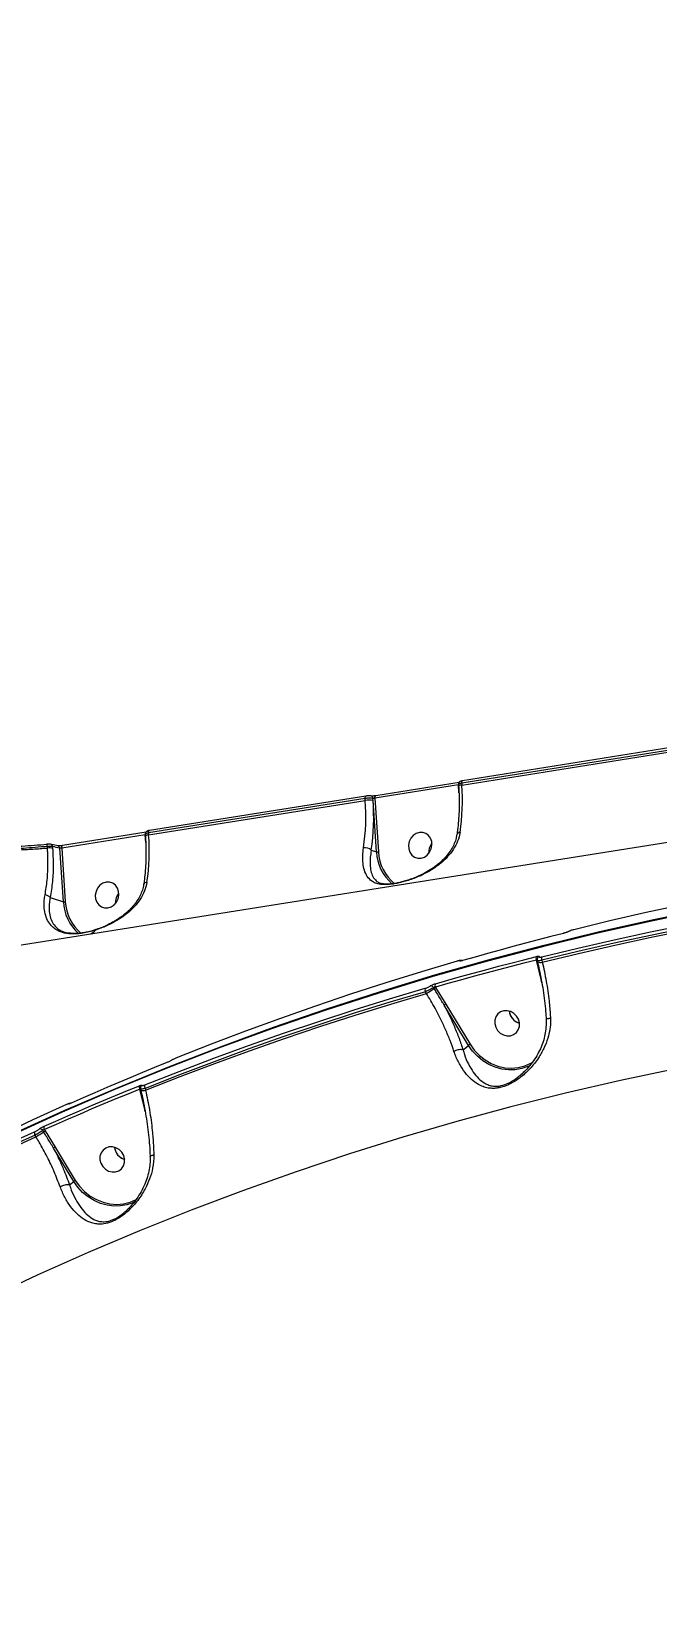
# Model space of a CAD drawing. Header units: millimetres. Extents: x -7151 to 6134, y -5040 to 5562.
# Drawn here: x -2600 to -2386, y 347 to 885 of the extents above; entities that cross this region are included whole.
import ezdxf

# ---------------------------------------------------------------- set-up
doc = ezdxf.new("R2010")
doc.units = ezdxf.units.MM
doc.layers.add('DIKOM_ОБЪЕКТ', color=7, linetype='Continuous')
doc.layers.add('DIKOM_РАЗМЕР_ОБЪЕКТА', color=7, linetype='Continuous')
doc.styles.add('style1', font='arial.ttf', dxfattribs={"width": 0.8})
doc.dimstyles.new('1-50', dxfattribs={"dimtxt": 300, "dimasz": 200, "dimexe": 100, "dimexo": 0, "dimgap": 100, "dimtad": 1, "dimtxsty": 'style1', "dimcen": 200, "dimclrd": 7, "dimclre": 7, "dimclrt": 7, "dimadec": 1, "dimazin": 2, "dimtfac": 1, "dimtmove": 0, "dimatfit": 2, "dimfxl": 0, "dimlwd": 25, "dimlwe": 18, "dimarcsym": 0})

# ---------------------------------------------------------------- blocks, each defined once
blk = doc.blocks.new('*D1')
at = {"layer": 'Defpoints', "color": 0, "transparency": 16777216}
for p in [(-2392.45, 3674.75), (-6010.84, -1738.88), (-3202.89, -1738.88)]:
    blk.add_point(p, dxfattribs=at)
at = {"layer": 'DIKOM_РАЗМЕР_ОБЪЕКТА', "color": 7, "lineweight": 18, "transparency": 16777216}
for p, q in [((-2392.45, 3674.75), (-6110.84, 3674.75)), ((-3202.89, -1738.88), (-6110.84, -1738.88))]:
    blk.add_line(p, q, dxfattribs=at)
at = {"layer": 'DIKOM_РАЗМЕР_ОБЪЕКТА', "color": 7, "lineweight": 25, "transparency": 16777216}
blk.add_line((-6010.84, 3474.75), (-6010.84, -1538.88), dxfattribs=at)
at = {"layer": 'DIKOM_РАЗМЕР_ОБЪЕКТА', "color": 7, "transparency": 16777216}
for points in [[(-6044.18, 3474.75), (-5977.51, 3474.75), (-6010.84, 3674.75)], [(-6044.18, -1538.88), (-5977.51, -1538.88), (-6010.84, -1738.88)]]:
    blk.add_solid(points, dxfattribs=at)
at = {"layer": 'DIKOM_РАЗМЕР_ОБЪЕКТА', "color": 7, "transparency": 16777216, "insert": (-6264.01, 967.94), "char_height": 300, "attachment_point": 5, "rotation": 90, "style": 'style1'}
blk.add_mtext('5400', dxfattribs=at)

msp = doc.modelspace()

# ---------------------------------------------------------------- linework, layer by layer
at = {"layer": 'DIKOM_ОБЪЕКТ', "color": 7, "linetype": 'Continuous', "lineweight": 15}
for p, q in [((-2378.423, 639.457), (-2452.569, 627.664)), ((-2452.527, 627.018), (-2378.38, 638.811)), ((-2378.135, 640.303), (-2452.282, 628.51)), ((-2453.698, 627.047), (-2482.284, 622.501)), ((-2453.41, 627.894), (-2481.997, 623.347)), ((-2453.663, 627.053), (-2453.698, 627.047)), ((-2453.518, 624.364), (-2453.698, 627.047)), ((-2453.677, 627.27), (-2453.633, 626.602)), ((-2452.569, 627.664), (-2452.527, 627.018)), ((-2485.623, 622.407), (-2559.77, 610.613)), ((-2559.726, 609.967), (-2485.579, 621.76)), ((-2485.335, 623.253), (-2559.482, 611.459)), ((-2485.579, 621.76), (-2485.623, 622.407)), ((-2485.335, 623.253), (-2485.261, 623.25)), ((-2482.904, 621.762), (-2482.95, 622.447)), ((-2481.727, 604.132), (-2482.904, 621.762)), ((-2482.284, 622.501), (-2481.058, 604.132)), ((-2312.09, 618.477), (-2605.426, 571.821)), ((-2560.897, 609.997), (-2589.484, 605.45)), ((-2560.61, 610.843), (-2589.197, 606.296)), ((-2560.863, 610.003), (-2560.897, 609.997)), ((-2560.718, 607.313), (-2560.897, 609.997)), ((-2560.877, 610.22), (-2560.833, 609.551)), ((-2559.77, 610.613), (-2559.726, 609.967)), ((-2594.492, 606.799), (-2594.494, 606.788)), ((-2594.362, 605.453), (-2594.398, 605.993)), ((-2590.814, 606.227), (-2593.32, 606.78)), ((-2592.628, 605.942), (-2592.589, 605.356)), ((-2588.927, 587.081), (-2590.149, 605.396)), ((-2589.484, 605.45), (-2588.258, 587.081)), ((-2483.528, 604.704), (-2481.727, 604.132)), ((-2480.237, 593.422), (-2479.439, 593.202)), ((-2593.418, 588.509), (-2588.927, 587.081)), ((-2426.892, 566.64), (-2427.011, 567.125)), ((-2425.416, 560.431), (-2426.892, 566.64)), ((-2426.74, 567.035), (-2426.603, 566.478)), ((-2426.603, 566.478), (-2426.599, 566.463)), ((-2425.128, 567.019), (-2424.974, 566.39)), ((-2425.134, 559.277), (-2425.416, 560.431)), ((-2464.643, 555.701), (-2464.991, 556.277)), ((-2462.018, 557.366), (-2462.229, 557.714)), ((-2461.564, 557.815), (-2461.493, 557.699)), ((-2461.493, 557.699), (-2458.027, 552.047)), ((-2450.248, 537.919), (-2458.584, 551.688)), ((-2458.027, 552.047), (-2449.691, 538.277)), ((-2452.104, 536.337), (-2450.248, 537.919)), ((-2562.708, 522.797), (-2562.74, 522.927)), ((-2561.203, 516.469), (-2562.708, 522.797)), ((-2562.517, 523.034), (-2562.42, 522.635)), ((-2562.42, 522.635), (-2562.416, 522.622)), ((-2560.947, 523.189), (-2560.791, 522.547)), ((-2586.904, 517.934), (-2587.062, 517.877)), ((-2560.905, 515.249), (-2561.203, 516.469)), ((-2598.288, 506.627), (-2598.629, 507.192)), ((-2595.664, 508.291), (-2595.968, 508.794)), ((-2595.402, 509.06), (-2595.139, 508.624)), ((-2595.139, 508.624), (-2591.737, 503.079)), ((-2585.391, 491.318), (-2592.294, 502.72)), ((-2591.737, 503.079), (-2584.834, 491.677)), ((-2586.799, 490.118), (-2585.391, 491.318))]:
    msp.add_line(p, q, dxfattribs=at)
at = {"layer": 'DIKOM_ОБЪЕКТ', "color": 7, "linetype": 'Continuous', "lineweight": 15, "flags": 128}
for points in [[(-2452.569, 627.664), (-2452.574, 627.848), (-2452.562, 628.019), (-2452.534, 628.173), (-2452.491, 628.303), (-2452.435, 628.405), (-2452.367, 628.474), (-2452.291, 628.508), (-2452.282, 628.51)], [(-2485.623, 622.407), (-2485.627, 622.59), (-2485.615, 622.762), (-2485.587, 622.916), (-2485.544, 623.046), (-2485.488, 623.147), (-2485.42, 623.217), (-2485.344, 623.251), (-2485.335, 623.253)], [(-2482.284, 622.501), (-2482.288, 622.685), (-2482.276, 622.857), (-2482.248, 623.011), (-2482.205, 623.142), (-2482.148, 623.243), (-2482.08, 623.312), (-2482.003, 623.346), (-2481.997, 623.347)], [(-2559.77, 610.613), (-2559.774, 610.797), (-2559.762, 610.969), (-2559.734, 611.122), (-2559.691, 611.252), (-2559.635, 611.354), (-2559.567, 611.423), (-2559.491, 611.458), (-2559.482, 611.459)], [(-2466.47, 601.997), (-2465.35, 602.355), (-2464.344, 603.042), (-2463.534, 604.002), (-2462.986, 605.156), (-2462.744, 606.411), (-2462.827, 607.666), (-2463.23, 608.818), (-2463.919, 609.776), (-2464.839, 610.46), (-2465.914, 610.816), (-2467.059, 610.814), (-2468.18, 610.455), (-2469.185, 609.769), (-2469.996, 608.809), (-2470.543, 607.655), (-2470.786, 606.4), (-2470.702, 605.145), (-2470.299, 603.992), (-2469.61, 603.035), (-2468.69, 602.351), (-2467.615, 601.995), (-2466.47, 601.997)], [(-2589.484, 605.45), (-2589.489, 605.634), (-2589.476, 605.807), (-2589.448, 605.961), (-2589.405, 606.091), (-2589.348, 606.192), (-2589.28, 606.261), (-2589.203, 606.295), (-2589.197, 606.296)], [(-2573.67, 584.946), (-2572.549, 585.305), (-2571.543, 585.992), (-2570.734, 586.951), (-2570.186, 588.105), (-2569.943, 589.36), (-2570.027, 590.615), (-2570.43, 591.768), (-2571.119, 592.725), (-2572.039, 593.409), (-2573.114, 593.765), (-2574.259, 593.763), (-2575.379, 593.405), (-2576.386, 592.718), (-2577.195, 591.759), (-2577.744, 590.605), (-2577.985, 589.349), (-2577.902, 588.094), (-2577.499, 586.942), (-2576.81, 585.985), (-2575.89, 585.3), (-2574.815, 584.945), (-2573.67, 584.946)], [(-2314.078, 597.309), (-2326.737, 595.352), (-2339.359, 593.246), (-2351.943, 590.992), (-2364.487, 588.589), (-2376.989, 586.038), (-2389.448, 583.339), (-2401.862, 580.492), (-2414.23, 577.499)], [(-2325.058, 586.813), (-2337.707, 584.858), (-2350.318, 582.754), (-2362.892, 580.501), (-2375.425, 578.1), (-2387.918, 575.551), (-2400.366, 572.854), (-2412.77, 570.01), (-2425.128, 567.019)], [(-2425.127, 568.216), (-2412.759, 571.209), (-2400.345, 574.056), (-2387.886, 576.755), (-2375.384, 579.306), (-2362.84, 581.709), (-2350.256, 583.964), (-2337.634, 586.069), (-2324.975, 588.026)], [(-2367.917, 584.478), (-2387.031, 580.561), (-2406.043, 576.298), (-2424.946, 571.692), (-2443.736, 566.743), (-2462.407, 561.453), (-2480.952, 555.824), (-2499.367, 549.857), (-2517.646, 543.554), (-2535.783, 536.917), (-2553.772, 529.948), (-2571.61, 522.649), (-2589.288, 515.023), (-2606.803, 507.071), (-2624.15, 498.796), (-2641.323, 490.201), (-2658.316, 481.287), (-2675.125, 472.059), (-2691.744, 462.518), (-2708.169, 452.668), (-2724.395, 442.511), (-2740.416, 432.051), (-2756.228, 421.291), (-2771.826, 410.233)], [(-2771.185, 410.779), (-2755.587, 421.837), (-2739.775, 432.597), (-2723.754, 443.057), (-2707.529, 453.214), (-2691.103, 463.064), (-2674.484, 472.605), (-2657.675, 481.833), (-2640.682, 490.747), (-2623.509, 499.342), (-2606.163, 507.617), (-2588.647, 515.569), (-2570.968, 523.195), (-2553.132, 530.494), (-2535.142, 537.463), (-2517.005, 544.1), (-2498.726, 550.403), (-2480.311, 556.37), (-2461.766, 561.999), (-2443.095, 567.289), (-2424.305, 572.238), (-2405.401, 576.844), (-2386.39, 581.107), (-2367.276, 585.024)], [(-2424.974, 566.39), (-2412.591, 569.387), (-2400.162, 572.237), (-2387.687, 574.939), (-2375.169, 577.493), (-2362.61, 579.897), (-2350.01, 582.153), (-2337.372, 584.26), (-2324.697, 586.217)], [(-2578.045, 577.338), (-2578.771, 576.58), (-2579.493, 575.946)], [(-2417.716, 576.241), (-2422.06, 575.14), (-2426.399, 574.02), (-2430.731, 572.883), (-2435.057, 571.727), (-2439.377, 570.553), (-2443.69, 569.361), (-2447.997, 568.151), (-2452.298, 566.923)], [(-2416.179, 576.793), (-2416.121, 576.823), (-2415.974, 576.873)], [(-2454.126, 566.748), (-2466.335, 563.116), (-2478.489, 559.339), (-2490.586, 555.415), (-2502.624, 551.347), (-2514.603, 547.134), (-2526.519, 542.777), (-2538.373, 538.276), (-2550.162, 533.632)], [(-2461.592, 559.005), (-2457.292, 560.233), (-2452.985, 561.443), (-2448.671, 562.635), (-2444.352, 563.809), (-2440.025, 564.965), (-2435.693, 566.103), (-2431.355, 567.222), (-2427.011, 568.323)], [(-2427.011, 567.125), (-2431.352, 566.025), (-2435.686, 564.907), (-2440.015, 563.77), (-2444.337, 562.615), (-2448.654, 561.442), (-2452.963, 560.251), (-2457.267, 559.042), (-2461.564, 557.815)], [(-2561.059, 524.349), (-2549.27, 528.993), (-2537.416, 533.494), (-2525.499, 537.851), (-2513.521, 542.064), (-2501.483, 546.132), (-2489.386, 550.056), (-2477.232, 553.833), (-2465.024, 557.465)], [(-2464.991, 556.277), (-2477.19, 552.649), (-2489.334, 548.874), (-2501.421, 544.954), (-2513.449, 540.889), (-2525.417, 536.679), (-2537.324, 532.326), (-2549.168, 527.829), (-2560.947, 523.189)], [(-2560.791, 522.547), (-2548.988, 527.198), (-2537.121, 531.705), (-2525.191, 536.067), (-2513.198, 540.286), (-2501.146, 544.359), (-2489.035, 548.286), (-2476.867, 552.067), (-2464.643, 555.701)], [(-2433.125, 546.829), (-2433.764, 547.933), (-2434.669, 548.84), (-2435.764, 549.474), (-2436.963, 549.784), (-2438.166, 549.746), (-2439.278, 549.363), (-2440.208, 548.665), (-2440.881, 547.709), (-2441.242, 546.573), (-2441.262, 545.348), (-2440.939, 544.134), (-2440.3, 543.03), (-2439.395, 542.124), (-2438.3, 541.489), (-2437.102, 541.179), (-2435.898, 541.217), (-2434.786, 541.6), (-2433.856, 542.298), (-2433.183, 543.254), (-2432.822, 544.39), (-2432.802, 545.615), (-2433.125, 546.829)], [(-2436.316, 549.661), (-2436.306, 549.57), (-2435.983, 548.356)], [(-2449.691, 538.277), (-2448.246, 536.256), (-2446.529, 534.458), (-2444.583, 532.926), (-2442.455, 531.697), (-2440.196, 530.801), (-2437.86, 530.26), (-2435.505, 530.087), (-2433.186, 530.285), (-2430.961, 530.851), (-2428.881, 531.77), (-2428.107, 532.229)], [(-2429.033, 531.073), (-2429.893, 530.662), (-2432.003, 529.934), (-2434.225, 529.541), (-2436.512, 529.491), (-2438.813, 529.784), (-2441.079, 530.415), (-2443.261, 531.37), (-2445.312, 532.628), (-2447.186, 534.162), (-2448.843, 535.938), (-2450.248, 537.919)], [(-2379.319, 529.921), (-2398.22, 525.927), (-2417.016, 521.583), (-2435.699, 516.889), (-2454.265, 511.848), (-2472.706, 506.462), (-2491.018, 500.731), (-2509.195, 494.658), (-2527.231, 488.244), (-2545.119, 481.492), (-2562.855, 474.404), (-2580.432, 466.982), (-2597.846, 459.228), (-2615.089, 451.145), (-2632.158, 442.735), (-2649.046, 434.002), (-2665.749, 424.947), (-2682.261, 415.575), (-2698.576, 405.887), (-2714.689, 395.887)], [(-2553.557, 532.006), (-2557.673, 530.332), (-2561.78, 528.641), (-2565.879, 526.932), (-2569.97, 525.206), (-2574.052, 523.462), (-2578.125, 521.701), (-2582.191, 519.923), (-2586.247, 518.127)], [(-2595.541, 510.21), (-2591.485, 512.005), (-2587.42, 513.784), (-2583.346, 515.544), (-2579.264, 517.288), (-2575.174, 519.014), (-2571.075, 520.723), (-2566.967, 522.414), (-2562.852, 524.088)], [(-2562.74, 522.927), (-2566.852, 521.254), (-2570.956, 519.564), (-2575.052, 517.857), (-2579.139, 516.132), (-2583.218, 514.39), (-2587.288, 512.631), (-2591.35, 510.854), (-2595.402, 509.06)], [(-2587.875, 517.622), (-2599.32, 512.404), (-2610.693, 507.048), (-2621.993, 501.554), (-2633.217, 495.924), (-2644.365, 490.157), (-2655.435, 484.255), (-2666.426, 478.219), (-2677.336, 472.049)], [(-2688.233, 462.766), (-2677.323, 468.936), (-2666.332, 474.973), (-2655.262, 480.874), (-2644.114, 486.641), (-2632.889, 492.271), (-2621.59, 497.765), (-2610.217, 503.121), (-2598.773, 508.339)], [(-2598.629, 507.192), (-2610.065, 501.978), (-2621.428, 496.627), (-2632.719, 491.137), (-2643.934, 485.512), (-2655.072, 479.75), (-2666.133, 473.853), (-2677.115, 467.821), (-2688.016, 461.656)], [(-2687.854, 460.991), (-2676.932, 467.171), (-2665.928, 473.217), (-2654.845, 479.127), (-2643.684, 484.902), (-2632.447, 490.54), (-2621.133, 496.04), (-2609.747, 501.403), (-2598.288, 506.627)], [(-2568.268, 500.228), (-2568.907, 501.333), (-2569.811, 502.239), (-2570.907, 502.873), (-2572.105, 503.184), (-2573.309, 503.146), (-2574.421, 502.762), (-2575.351, 502.064), (-2576.024, 501.109), (-2576.385, 499.972), (-2576.405, 498.748), (-2576.082, 497.534), (-2575.442, 496.429), (-2574.538, 495.523), (-2573.443, 494.889), (-2572.245, 494.578), (-2571.041, 494.616), (-2569.929, 495), (-2568.998, 495.697), (-2568.326, 496.653), (-2567.965, 497.79), (-2567.945, 499.014), (-2568.268, 500.228)], [(-2571.459, 503.06), (-2571.449, 502.969), (-2571.126, 501.756)], [(-2564.434, 484.342), (-2565.035, 484.061), (-2567.145, 483.334), (-2569.367, 482.941), (-2571.654, 482.89), (-2573.956, 483.184), (-2576.222, 483.815), (-2578.404, 484.769), (-2580.454, 486.027), (-2582.329, 487.561), (-2583.986, 489.338), (-2585.391, 491.318)], [(-2584.834, 491.677), (-2583.388, 489.656), (-2581.672, 487.857), (-2579.726, 486.325), (-2577.598, 485.096), (-2575.339, 484.201), (-2573.003, 483.66), (-2570.648, 483.486), (-2568.329, 483.684), (-2566.103, 484.25), (-2564.024, 485.169), (-2563.696, 485.354)]]:
    msp.add_lwpolyline(points, dxfattribs=at)
at = {"layer": 'DIKOM_ОБЪЕКТ', "color": 7, "linetype": 'Continuous', "lineweight": 15}
for centre, radius, start, end in [((-2452.46, 627.212), 1.248, 154.15458, 187.58222), ((-2452.607, 625.552), 1.468, 86.85122, 134.33663), ((-2525.755, 621.562), 73.432, 351.55042, 4.26048), ((-2558.87, 616.307), 73.493, 351.55575, 4.25513), ((-2484.238, 614.533), 7.351, 79.54519, 100.51608), ((-2483.84, 622.416), 0.891, 1.94895, 75.07319), ((-2559.783, 616.033), 77.092, 351.54999, 4.26184), ((-2559.667, 610.163), 1.242, 154.05998, 187.6753), ((-2559.808, 608.505), 1.464, 86.78569, 134.39675), ((-2632.98, 604.513), 73.457, 351.55264, 4.25824), ((-2453.14, 609.613), 1.159, 89.0667, 161.12249), ((-2601.335, 605.592), 6.949, 3.30286, 9.99581), ((-2593.785, 599.713), 5.769, 78.03339, 95.73373), ((-2593.526, 605.905), 0.899, 2.37339, 76.49823), ((-2610.963, 516.858), 90.952, 76.77094, 78.37018), ((-2591.04, 605.365), 0.892, 1.99104, 75.26041), ((-2485.633, 602.555), 3.009, 45.58518, 100.34164), ((-2466.337, 604.842), 15.406, 182.64395, 229.06128), ((-2481.393, 605.941), 1.84, 259.55737, 280.50388), ((-2466.186, 604.807), 14.887, 182.59934, 230.9153), ((-2458.882, 603.899), 5.021, 140.35589, 184.36721), ((-2560.336, 592.557), 1.165, 89.23028, 160.8662), ((-2595.404, 586.78), 2.633, 41.05375, 85.20814), ((-2573.515, 587.799), 15.428, 182.66818, 228.52827), ((-2588.593, 588.89), 1.84, 259.55541, 280.50585), ((-2573.373, 587.761), 14.901, 182.61419, 230.54115), ((-2566.08, 586.848), 5.023, 140.36602, 184.35709), ((-2578.217, 577.297), 0.177, 13.58237, 44.47058), ((-2452.922, 565.9), 0.982, 74.53641, 107.26629), ((-2425.721, 567.724), 1.422, 155.09324, 204.90676), ((-2426.7, 565.605), 1.052, 87.11046, 100.51399), ((-2425.817, 567.383), 0.925, 105.85414, 149.77371), ((-2425.688, 568.608), 2.33, 246.97134, 287.83726), ((-2423.822, 567.617), 1.436, 155.32521, 204.58347), ((-2463.755, 556.905), 1.387, 156.19413, 206.9334), ((-2477.088, 578.226), 25.734, 298.921, 305.84457), ((-2463.136, 557.218), 1.034, 28.66245, 99.64302), ((-2459.012, 553.206), 5.133, 118.90634, 125.84981), ((-2460.334, 558.439), 1.38, 155.79792, 206.91027), ((-2455.855, 548.062), 4.538, 118.59815, 126.96894), ((-2431.521, 550.176), 4.822, 186.12796, 254.71951), ((-2431.49, 550.205), 4.859, 202.36543, 254.45191), ((-2447.54, 534.326), 4.499, 118.56119, 127.0059), ((-2561.682, 523.615), 1.262, 157.97037, 213.05238), ((-2562.516, 521.759), 1.056, 87.13354, 100.49091), ((-2561.503, 524.754), 2.319, 246.82977, 287.89285), ((-2561.593, 523.379), 0.918, 113.31524, 147.70162), ((-2559.877, 523.878), 1.272, 158.25021, 212.78183), ((-2597.624, 507.9), 1.23, 159.08054, 215.13578), ((-2610.777, 529.218), 25.813, 298.93679, 305.83819), ((-2596.859, 508.306), 1.016, 28.69035, 107.17078), ((-2592.658, 504.131), 5.132, 118.90592, 125.85023), ((-2594.4, 509.765), 1.226, 158.70497, 215.10365), ((-2589.575, 499.108), 4.522, 118.55785, 126.96461), ((-2566.664, 503.575), 4.822, 186.12796, 254.71951), ((-2566.633, 503.604), 4.859, 202.36543, 254.45191), ((-2582.683, 487.725), 4.499, 118.56119, 127.0059)]:
    msp.add_arc(centre, radius, start, end, dxfattribs=at)
for points, knots in [([(-2453.633, 626.602), (-2453.596, 625.991), (-2453.488, 624.218), (-2453.416, 621.327), (-2453.462, 617.981), (-2453.649, 614.756), (-2453.92, 612.099), (-2454.151, 610.557), (-2454.236, 609.992)], [0, 0, 0, 0, 0.1031325, 0.2994341, 0.4955849, 0.6914469, 0.886952, 1, 1, 1, 1]), ([(-2452.392, 628.486), (-2452.489, 628.469), (-2452.747, 628.422), (-2453.019, 628.33), (-2453.324, 628.138), (-2453.537, 627.893), (-2453.675, 627.59), (-2453.669, 627.371), (-2453.666, 627.272)], [0, 0, 0, 0, 0.1514154, 0.4014135, 0.5454215, 0.695377, 0.8628146, 1, 1, 1, 1]), ([(-2452.569, 627.664), (-2452.697, 627.642), (-2453.018, 627.586), (-2453.407, 627.478), (-2453.659, 627.362), (-2453.654, 627.298), (-2453.652, 627.272)], [0, 0, 0, 0, 0.1970394, 0.4975989, 0.7984094, 1, 1, 1, 1]), ([(-2482.95, 622.447), (-2483.024, 622.463), (-2483.211, 622.506), (-2483.675, 622.54), (-2484.304, 622.538), (-2484.991, 622.494), (-2485.412, 622.436), (-2485.623, 622.407)], [0, 0, 0, 0, 0.1416653, 0.3564265, 0.5709467, 0.785478, 1, 1, 1, 1]), ([(-2483.611, 623.273), (-2483.644, 623.281), (-2483.812, 623.327), (-2484.115, 623.34), (-2484.6, 623.335), (-2485.031, 623.3), (-2485.252, 623.263), (-2485.327, 623.25)], [0, 0, 0, 0, 0.0653977, 0.3384426, 0.6150104, 0.869071, 1, 1, 1, 1]), ([(-2482, 623.347), (-2482.016, 623.344), (-2482.142, 623.322), (-2482.451, 623.287), (-2482.886, 623.255), (-2483.265, 623.25), (-2483.497, 623.262), (-2483.604, 623.276), (-2483.608, 623.277), (-2483.609, 623.277)], [0, 0, 0, 0, 0.0290338, 0.2287006, 0.44482, 0.6629404, 0.8239824, 0.9368415, 1, 1, 1, 1]), ([(-2482.284, 622.501), (-2482.337, 622.493), (-2482.442, 622.477), (-2482.614, 622.459), (-2482.77, 622.448), (-2482.885, 622.444), (-2482.931, 622.446), (-2482.95, 622.447)], [0, 0, 0, 0, 0.214035, 0.4283987, 0.6429066, 0.8578758, 1, 1, 1, 1]), ([(-2560.833, 609.551), (-2560.795, 608.94), (-2560.688, 607.167), (-2560.616, 604.277), (-2560.661, 600.93), (-2560.849, 597.705), (-2561.12, 595.048), (-2561.351, 593.506), (-2561.436, 592.941)], [0, 0, 0, 0, 0.1031336, 0.2994372, 0.4955818, 0.6914474, 0.8869487, 1, 1, 1, 1]), ([(-2559.592, 611.435), (-2559.689, 611.418), (-2559.946, 611.372), (-2560.219, 611.28), (-2560.524, 611.087), (-2560.736, 610.842), (-2560.875, 610.539), (-2560.869, 610.32), (-2560.866, 610.222)], [0, 0, 0, 0, 0.1512431, 0.4014464, 0.5455012, 0.6953458, 0.8627845, 1, 1, 1, 1]), ([(-2559.77, 610.613), (-2559.897, 610.591), (-2560.218, 610.535), (-2560.608, 610.427), (-2560.858, 610.312), (-2560.854, 610.247), (-2560.852, 610.221)], [0, 0, 0, 0, 0.1969154, 0.4976571, 0.7983862, 1, 1, 1, 1]), ([(-2453.121, 610.772), (-2453.354, 609.772), (-2453.82, 607.769), (-2455.33, 604.99), (-2457.303, 602.463), (-2459.877, 600.037), (-2463.063, 597.796), (-2466.833, 595.835), (-2470.688, 594.367), (-2473.866, 593.522), (-2476.098, 593.124), (-2477.688, 592.947), (-2479.114, 592.91), (-2480.631, 593.029), (-2482.089, 593.399), (-2483.622, 594.227), (-2484.955, 595.628), (-2485.902, 597.682), (-2486.402, 600.13), (-2486.524, 602.688), (-2486.284, 604.625), (-2486.174, 605.515)], [0, 0, 0, 0, 0.0554747, 0.1110224, 0.1664984, 0.2220029, 0.2900216, 0.3579607, 0.4226767, 0.4774081, 0.5052456, 0.5330917, 0.5627067, 0.5923753, 0.6404302, 0.6885811, 0.7603257, 0.8320602, 0.8909996, 0.9498656, 1, 1, 1, 1]), ([(-2454.273, 609.997), (-2454.328, 609.627), (-2454.478, 608.617), (-2455.068, 606.989), (-2455.999, 605.122), (-2457.254, 603.298), (-2458.807, 601.536), (-2460.651, 599.862), (-2462.756, 598.314), (-2464.969, 596.986), (-2467.132, 595.912), (-2469.105, 595.088), (-2470.926, 594.443), (-2472.592, 593.95), (-2474.166, 593.566), (-2475.627, 593.295), (-2476.965, 593.132), (-2478.097, 593.085), (-2478.969, 593.118), (-2479.384, 593.195), (-2479.552, 593.226)], [0, 0, 0, 0, 0.03744434, 0.10207501, 0.16940492, 0.23948454, 0.31198265, 0.38708771, 0.46448611, 0.54213188, 0.60728403, 0.66439516, 0.71494642, 0.76051922, 0.80160834, 0.84521462, 0.88703045, 0.92823968, 0.97101472, 1, 1, 1, 1]), ([(-2615.114, 605.416), (-2613.826, 605.482), (-2611.253, 605.614), (-2607.23, 605.848), (-2603.084, 606.117), (-2598.829, 606.425), (-2595.939, 606.667), (-2594.494, 606.788)], [0, 0, 0, 0, 0.1978471, 0.3954989, 0.5931819, 0.7965984, 1, 1, 1, 1]), ([(-2594.398, 605.993), (-2597.149, 605.767), (-2601.317, 605.425), (-2606.759, 605.069), (-2610.779, 604.829), (-2613.337, 604.694), (-2614.598, 604.627)], [0, 0, 0, 0, 0.3951595, 0.5986695, 0.8021691, 1, 1, 1, 1]), ([(-2614.598, 604.627), (-2612.929, 604.642), (-2609.57, 604.671), (-2604.44, 604.847), (-2599.351, 605.099), (-2596.03, 605.335), (-2594.362, 605.453)], [0, 0, 0, 0, 0.2598618, 0.5228391, 0.7602335, 1, 1, 1, 1]), ([(-2595.184, 589.404), (-2594.912, 591.067), (-2594.361, 594.442), (-2594.152, 599.474), (-2594.226, 603.209), (-2594.333, 604.98), (-2594.362, 605.453)], [0, 0, 0, 0, 0.341498, 0.6929944, 0.9180132, 1, 1, 1, 1]), ([(-2593.317, 606.775), (-2593.345, 606.782), (-2593.507, 606.821), (-2593.797, 606.829), (-2594.242, 606.822), (-2594.535, 606.794), (-2594.655, 606.783)], [0, 0, 0, 0, 0.0722307, 0.4124468, 0.7593282, 1, 1, 1, 1]), ([(-2592.628, 605.942), (-2592.657, 605.949), (-2592.789, 605.981), (-2593.133, 606.019), (-2593.726, 606.032), (-2594.174, 606.006), (-2594.398, 605.993)], [0, 0, 0, 0, 0.0818983, 0.3880332, 0.694001, 1, 1, 1, 1]), ([(-2592.589, 605.356), (-2592.504, 603.507), (-2592.324, 599.602), (-2592.575, 593.858), (-2593.134, 590.309), (-2593.418, 588.509)], [0, 0, 0, 0, 0.3069735, 0.6484682, 1, 1, 1, 1]), ([(-2589.2, 606.297), (-2589.216, 606.294), (-2589.342, 606.271), (-2589.651, 606.236), (-2590.086, 606.205), (-2590.464, 606.2), (-2590.697, 606.211), (-2590.803, 606.225), (-2590.808, 606.226), (-2590.809, 606.227)], [0, 0, 0, 0, 0.0290308, 0.2286894, 0.4447911, 0.6628894, 0.8240744, 0.9368278, 1, 1, 1, 1]), ([(-2589.484, 605.45), (-2589.537, 605.442), (-2589.642, 605.427), (-2589.813, 605.409), (-2589.97, 605.397), (-2590.085, 605.393), (-2590.131, 605.395), (-2590.149, 605.396)], [0, 0, 0, 0, 0.2135783, 0.4280657, 0.6427025, 0.8577939, 1, 1, 1, 1]), ([(-2483.528, 604.704), (-2483.658, 603.877), (-2483.941, 602.085), (-2483.964, 599.715), (-2483.682, 597.471), (-2483.026, 595.563), (-2481.996, 594.302), (-2481.061, 593.626), (-2480.41, 593.465), (-2480.237, 593.422)], [0, 0, 0, 0, 0.1331365, 0.2885532, 0.4481942, 0.6370231, 0.8308236, 0.9549356, 1, 1, 1, 1]), ([(-2561.465, 592.943), (-2561.482, 592.785), (-2561.564, 591.99), (-2562.027, 590.569), (-2562.846, 588.694), (-2564.001, 586.854), (-2565.454, 585.066), (-2567.203, 583.359), (-2569.231, 581.761), (-2571.399, 580.37), (-2573.571, 579.217), (-2575.592, 578.324), (-2577.09, 577.742), (-2577.912, 577.487), (-2578.093, 577.43)], [0, 0, 0, 0, 0.0224584, 0.1124642, 0.2057552, 0.3027526, 0.4035625, 0.5080658, 0.6155717, 0.7258004, 0.8200654, 0.9043564, 0.9788743, 1, 1, 1, 1]), ([(-2560.32, 593.722), (-2560.554, 592.721), (-2561.02, 590.719), (-2562.531, 587.939), (-2564.502, 585.413), (-2567.077, 582.986), (-2570.266, 580.751), (-2573.998, 578.777), (-2576.728, 577.806), (-2578.045, 577.338)], [0, 0, 0, 0, 0.1316641, 0.2634933, 0.3951433, 0.5268799, 0.6883061, 0.8495433, 1, 1, 1, 1]), ([(-2578.045, 577.338), (-2578.737, 577.13), (-2580.122, 576.713), (-2582.236, 576.291), (-2584.302, 576.054), (-2586.765, 576.02), (-2589.098, 576.407), (-2591.131, 577.283), (-2592.755, 578.474), (-2594.091, 580.139), (-2595.053, 582.306), (-2595.528, 584.812), (-2595.542, 587.221), (-2595.283, 588.801), (-2595.184, 589.404)], [0, 0, 0, 0, 0.0610596, 0.1220512, 0.1836291, 0.2451931, 0.3548564, 0.4369211, 0.5191022, 0.6228198, 0.7265981, 0.8310908, 0.9355775, 1, 1, 1, 1]), ([(-2593.418, 588.509), (-2593.527, 587.951), (-2593.812, 586.485), (-2593.872, 584.256), (-2593.517, 581.943), (-2592.715, 579.941), (-2591.549, 578.416), (-2590.153, 577.308), (-2589.022, 576.872), (-2588.466, 576.658)], [0, 0, 0, 0, 0.1005741, 0.2640278, 0.4274886, 0.5893955, 0.7511989, 0.8777187, 1, 1, 1, 1]), ([(-2588.466, 576.658), (-2588.449, 576.65), (-2588.038, 576.468), (-2587.463, 576.427), (-2586.914, 576.386)], [0, 0, 0, 0, 0.0426805, 1, 1, 1, 1]), ([(-2578.095, 577.436), (-2578.518, 577.298), (-2579.53, 576.966), (-2581.121, 576.599), (-2582.844, 576.31), (-2584.471, 576.177), (-2585.92, 576.178), (-2586.715, 576.29), (-2587.075, 576.341)], [0, 0, 0, 0, 0.13410861, 0.32028661, 0.49251278, 0.67391233, 0.8527105, 1, 1, 1, 1]), ([(-2416.179, 576.793), (-2416.183, 576.791), (-2416.201, 576.781), (-2416.302, 576.729), (-2416.505, 576.64), (-2416.832, 576.515), (-2417.247, 576.379), (-2417.61, 576.277), (-2417.797, 576.235), (-2417.858, 576.221)], [0, 0, 0, 0, 0.0324641, 0.1385634, 0.2831312, 0.4674116, 0.6762883, 0.8940567, 1, 1, 1, 1]), ([(-2415.974, 576.873), (-2415.987, 576.865), (-2416.082, 576.812), (-2416.323, 576.699), (-2416.754, 576.531), (-2417.244, 576.368), (-2417.558, 576.283), (-2417.716, 576.241)], [0, 0, 0, 0, 0.0385452, 0.2781857, 0.5183904, 0.7593601, 1, 1, 1, 1]), ([(-2414.23, 577.499), (-2414.388, 577.457), (-2414.702, 577.374), (-2415.192, 577.212), (-2415.624, 577.047), (-2415.865, 576.933), (-2415.96, 576.88), (-2415.974, 576.873)], [0, 0, 0, 0, 0.2406389, 0.4813657, 0.7216494, 0.9611284, 1, 1, 1, 1]), ([(-2453.214, 566.838), (-2453.198, 566.865), (-2453.167, 566.919), (-2453.323, 566.929), (-2453.61, 566.884), (-2453.909, 566.81), (-2454.092, 566.757), (-2454.126, 566.748)], [0, 0, 0, 0, 0.2341772, 0.4680465, 0.7040381, 0.945004, 1, 1, 1, 1]), ([(-2452.482, 566.885), (-2452.496, 566.893), (-2452.582, 566.941), (-2452.753, 566.972), (-2452.98, 566.992), (-2453.298, 566.963), (-2453.649, 566.895), (-2453.994, 566.791), (-2454.099, 566.76)], [0, 0, 0, 0, 0.0249269, 0.1500088, 0.2762165, 0.4504522, 0.8328873, 1, 1, 1, 1]), ([(-2452.298, 566.923), (-2452.332, 566.913), (-2452.516, 566.861), (-2452.817, 566.788), (-2453.104, 566.744), (-2453.26, 566.756), (-2453.229, 566.81), (-2453.214, 566.838)], [0, 0, 0, 0, 0.0557108, 0.2968898, 0.5326495, 0.7663177, 1, 1, 1, 1]), ([(-2452.313, 566.932), (-2452.384, 566.911), (-2452.556, 566.862), (-2452.72, 566.829), (-2452.818, 566.815), (-2452.818, 566.815), (-2452.817, 566.815)], [0, 0, 0, 0, 0.2666705, 0.6443412, 0.8889396, 1, 1, 1, 1]), ([(-2427.011, 568.323), (-2426.984, 568.33), (-2426.808, 568.373), (-2426.508, 568.429), (-2426.207, 568.442), (-2426.036, 568.393), (-2426.058, 568.313), (-2426.069, 568.272)], [0, 0, 0, 0, 0.042728, 0.2825367, 0.5217046, 0.7608218, 1, 1, 1, 1]), ([(-2426.71, 567.184), (-2426.709, 567.189), (-2426.707, 567.207), (-2426.756, 567.21), (-2426.85, 567.19), (-2426.946, 567.154), (-2427.002, 567.129), (-2427.011, 567.125)], [0, 0, 0, 0, 0.0962027, 0.3775332, 0.6607084, 0.9485405, 1, 1, 1, 1]), ([(-2426.61, 567.846), (-2426.619, 567.834), (-2426.699, 567.731), (-2426.766, 567.45), (-2426.795, 567.166), (-2426.737, 567.037), (-2426.734, 567.03)], [0, 0, 0, 0, 0.0593383, 0.5140334, 0.9723722, 1, 1, 1, 1]), ([(-2425.128, 567.019), (-2425.172, 567.01), (-2425.468, 566.949), (-2425.974, 566.874), (-2426.47, 566.873), (-2426.725, 566.935), (-2426.712, 567.02), (-2426.708, 567.042)], [0, 0, 0, 0, 0.0499428, 0.333894, 0.6174062, 0.9008721, 1, 1, 1, 1]), ([(-2426.629, 566.457), (-2426.423, 565.604), (-2425.941, 563.6), (-2425.3, 560.356), (-2424.69, 556.768), (-2424.201, 553.162), (-2423.839, 549.784), (-2423.7, 547.643), (-2423.637, 546.679)], [0, 0, 0, 0, 0.1328089, 0.3121656, 0.4923351, 0.6727224, 0.8526556, 1, 1, 1, 1]), ([(-2426.069, 568.272), (-2426.08, 568.232), (-2426.102, 568.151), (-2425.931, 568.101), (-2425.63, 568.112), (-2425.33, 568.167), (-2425.154, 568.21), (-2425.127, 568.216)], [0, 0, 0, 0, 0.2393794, 0.4786666, 0.7178021, 0.9575962, 1, 1, 1, 1]), ([(-2424.974, 566.39), (-2424.501, 564.237), (-2423.54, 559.869), (-2422.685, 553.693), (-2422.315, 549.496), (-2422.206, 547.587), (-2422.19, 547.301)], [0, 0, 0, 0, 0.3434952, 0.6969398, 0.9545296, 1, 1, 1, 1]), ([(-2465.024, 557.465), (-2464.864, 557.515), (-2464.545, 557.615), (-2464.054, 557.816), (-2463.63, 558.025), (-2463.405, 558.165), (-2463.319, 558.23), (-2463.309, 558.237)], [0, 0, 0, 0, 0.2458611, 0.4918361, 0.7342183, 0.9715061, 1, 1, 1, 1]), ([(-2462.229, 557.714), (-2462.245, 557.703), (-2462.388, 557.594), (-2462.755, 557.353), (-2463.442, 556.973), (-2464.229, 556.589), (-2464.738, 556.381), (-2464.991, 556.277)], [0, 0, 0, 0, 0.0286225, 0.2670717, 0.5101708, 0.7557256, 1, 1, 1, 1]), ([(-2455.209, 535.854), (-2455.637, 537.085), (-2456.497, 539.559), (-2458.053, 543.292), (-2459.777, 546.991), (-2461.918, 551.151), (-2463.633, 554.015), (-2464.643, 555.701)], [0, 0, 0, 0, 0.1872813, 0.3765487, 0.556998, 0.7391939, 1, 1, 1, 1]), ([(-2463.309, 558.237), (-2463.3, 558.244), (-2463.215, 558.309), (-2462.99, 558.449), (-2462.564, 558.656), (-2462.072, 558.856), (-2461.752, 558.955), (-2461.592, 559.005)], [0, 0, 0, 0, 0.0278279, 0.2650494, 0.507743, 0.754012, 1, 1, 1, 1]), ([(-2461.564, 557.815), (-2461.629, 557.819), (-2461.757, 557.827), (-2461.95, 557.812), (-2462.107, 557.778), (-2462.187, 557.743), (-2462.22, 557.722), (-2462.226, 557.716), (-2462.229, 557.714)], [0, 0, 0, 0, 0.2632517, 0.5157318, 0.7519102, 0.9410197, 0.9739966, 1, 1, 1, 1]), ([(-2458.584, 551.688), (-2458.754, 551.974), (-2459.605, 553.405), (-2460.761, 555.292), (-2461.735, 556.897), (-2462.018, 557.366)], [0, 0, 0, 0, 0.1504298, 0.7521387, 1, 1, 1, 1]), ([(-2458.584, 551.688), (-2457.965, 550.472), (-2456.72, 548.028), (-2455.016, 544.222), (-2453.43, 540.297), (-2452.548, 537.662), (-2452.104, 536.337)], [0, 0, 0, 0, 0.2380435, 0.4781665, 0.7377089, 1, 1, 1, 1]), ([(-2422.19, 547.301), (-2422.18, 547.037), (-2422.134, 545.735), (-2422.325, 543.394), (-2423.068, 540.147), (-2424.367, 536.839), (-2426.387, 533.3), (-2429.11, 529.84), (-2432.4, 526.845), (-2435.383, 524.946), (-2437.656, 523.953), (-2439.363, 523.433), (-2441.004, 523.18), (-2442.716, 523.165), (-2444.432, 523.461), (-2446.511, 524.236), (-2448.705, 525.646), (-2450.95, 527.893), (-2452.955, 530.725), (-2454.355, 533.482), (-2455.011, 535.305), (-2455.209, 535.854)], [0, 0, 0, 0, 0.0134541, 0.0663216, 0.1192327, 0.1832727, 0.2473504, 0.3264817, 0.405367, 0.4678568, 0.4990941, 0.5303064, 0.5614417, 0.5926221, 0.6345102, 0.6764869, 0.7480852, 0.8197608, 0.8939564, 0.9680641, 1, 1, 1, 1]), ([(-2423.698, 546.678), (-2423.693, 546.627), (-2423.597, 545.776), (-2423.693, 544.076), (-2424.005, 541.604), (-2424.656, 539.128), (-2425.613, 536.706), (-2426.861, 534.307), (-2428.4, 531.983), (-2430.112, 529.921), (-2431.804, 528.222), (-2432.946, 527.315), (-2433.472, 526.898)], [0, 0, 0, 0, 0.0067265, 0.1124442, 0.2222981, 0.3348636, 0.4492226, 0.5666697, 0.6915978, 0.8148908, 0.914804, 1, 1, 1, 1]), ([(-2423.596, 546.685), (-2423.587, 546.74), (-2423.565, 546.862), (-2423.2, 547.055), (-2422.73, 547.196), (-2422.365, 547.27), (-2422.231, 547.293), (-2422.19, 547.301)], [0, 0, 0, 0, 0.237355, 0.5381938, 0.8388905, 0.950284, 1, 1, 1, 1]), ([(-2551.86, 532.822), (-2551.87, 532.816), (-2551.959, 532.761), (-2552.189, 532.633), (-2552.613, 532.421), (-2553.095, 532.198), (-2553.403, 532.07), (-2553.557, 532.006)], [0, 0, 0, 0, 0.0278706, 0.2649268, 0.5077354, 0.7539038, 1, 1, 1, 1]), ([(-2550.162, 533.632), (-2550.316, 533.569), (-2550.624, 533.442), (-2551.106, 533.221), (-2551.531, 533.011), (-2551.76, 532.883), (-2551.851, 532.828), (-2551.86, 532.822)], [0, 0, 0, 0, 0.2456555, 0.491743, 0.7342859, 0.9714762, 1, 1, 1, 1]), ([(-2452.108, 536.337), (-2452.282, 536.382), (-2452.631, 536.473), (-2453.378, 536.433), (-2454.189, 536.265), (-2454.766, 536.058), (-2455.092, 535.911), (-2455.168, 535.874), (-2455.209, 535.854)], [0, 0, 0, 0, 0.2315466, 0.463259, 0.6948122, 0.9264622, 0.961032, 1, 1, 1, 1]), ([(-2452.104, 536.337), (-2452.105, 536.337), (-2452.106, 536.336), (-2452.107, 536.337), (-2452.108, 536.337)], [0, 0, 0, 0, 0.632767, 1, 1, 1, 1]), ([(-2452.108, 536.337), (-2452.108, 536.336), (-2451.863, 535.824), (-2451.515, 534.089), (-2450.254, 531.464), (-2448.694, 528.734), (-2446.853, 526.52), (-2445.084, 525.095), (-2443.344, 524.271), (-2441.919, 523.929), (-2440.45, 523.885), (-2438.747, 524.121), (-2437.21, 524.67), (-2435.324, 525.599), (-2434.315, 526.322), (-2433.483, 526.918)], [0, 0, 0, 0, 0.0000728, 0.0560726, 0.1852488, 0.3179769, 0.4413885, 0.5674745, 0.6369745, 0.7080046, 0.7571526, 0.8082087, 0.8880877, 0.9077402, 1, 1, 1, 1]), ([(-2433.483, 526.918), (-2433.381, 526.981), (-2432.981, 527.229), (-2432.669, 527.564), (-2432.436, 527.812)], [0, 0, 0, 0, 0.256229, 1, 1, 1, 1]), ([(-2562.852, 524.088), (-2562.819, 524.101), (-2562.642, 524.172), (-2562.353, 524.272), (-2562.074, 524.335), (-2561.919, 524.325), (-2561.944, 524.256), (-2561.956, 524.221)], [0, 0, 0, 0, 0.0558846, 0.2968648, 0.5326389, 0.7662985, 1, 1, 1, 1]), ([(-2562.48, 523.156), (-2562.479, 523.159), (-2562.475, 523.17), (-2562.517, 523.138), (-2562.595, 523.067), (-2562.679, 522.987), (-2562.73, 522.936), (-2562.74, 522.927)], [0, 0, 0, 0, 0.0869688, 0.3504585, 0.6306297, 0.9297379, 1, 1, 1, 1]), ([(-2562.361, 523.865), (-2562.375, 523.849), (-2562.455, 523.753), (-2562.537, 523.483), (-2562.57, 523.201), (-2562.515, 523.06), (-2562.505, 523.034)], [0, 0, 0, 0, 0.0883367, 0.5046353, 0.9104913, 1, 1, 1, 1]), ([(-2560.947, 523.189), (-2561.003, 523.173), (-2561.303, 523.084), (-2561.8, 522.965), (-2562.269, 522.917), (-2562.506, 522.946), (-2562.491, 523.022), (-2562.487, 523.041)], [0, 0, 0, 0, 0.0647534, 0.3481159, 0.6267281, 0.9040169, 1, 1, 1, 1]), ([(-2562.442, 522.617), (-2562.237, 521.763), (-2561.748, 519.738), (-2561.093, 516.452), (-2560.469, 512.803), (-2559.959, 509.135), (-2559.572, 505.494), (-2559.324, 502.354), (-2559.257, 500.472), (-2559.232, 499.757)], [0, 0, 0, 0, 0.1147894, 0.2724839, 0.4307683, 0.5890981, 0.7469385, 0.9039115, 1, 1, 1, 1]), ([(-2561.956, 524.221), (-2561.968, 524.187), (-2561.993, 524.118), (-2561.837, 524.107), (-2561.557, 524.168), (-2561.268, 524.266), (-2561.092, 524.336), (-2561.059, 524.349)], [0, 0, 0, 0, 0.2341043, 0.467979, 0.7040514, 0.9449559, 1, 1, 1, 1]), ([(-2560.791, 522.547), (-2560.315, 520.312), (-2559.351, 515.776), (-2558.515, 509.421), (-2558.084, 504.274), (-2557.988, 501.541), (-2557.949, 500.427)], [0, 0, 0, 0, 0.3072598, 0.6233211, 0.8463533, 1, 1, 1, 1]), ([(-2587.062, 517.877), (-2587.044, 517.9), (-2587.007, 517.945), (-2587.146, 517.917), (-2587.413, 517.821), (-2587.688, 517.706), (-2587.851, 517.633), (-2587.875, 517.622)], [0, 0, 0, 0, 0.2393667, 0.4786265, 0.7178542, 0.9578077, 1, 1, 1, 1]), ([(-2586.503, 518.022), (-2586.536, 518.027), (-2586.63, 518.04), (-2586.772, 518.025), (-2586.934, 517.994), (-2587.171, 517.92), (-2587.466, 517.808), (-2587.768, 517.671), (-2587.857, 517.63)], [0, 0, 0, 0, 0.0556854, 0.1602816, 0.2657556, 0.4396355, 0.8339177, 1, 1, 1, 1]), ([(-2586.247, 518.127), (-2586.272, 518.116), (-2586.435, 518.044), (-2586.711, 517.929), (-2586.978, 517.835), (-2587.118, 517.809), (-2587.081, 517.854), (-2587.062, 517.877)], [0, 0, 0, 0, 0.0424888, 0.2824086, 0.5216396, 0.760716, 1, 1, 1, 1]), ([(-2586.287, 518.116), (-2586.357, 518.085), (-2586.533, 518.007), (-2586.699, 517.943), (-2586.799, 517.91), (-2586.8, 517.91), (-2586.801, 517.91)], [0, 0, 0, 0, 0.2568553, 0.6463213, 0.8888817, 1, 1, 1, 1]), ([(-2598.773, 508.339), (-2598.626, 508.407), (-2598.334, 508.544), (-2597.88, 508.792), (-2597.48, 509.037), (-2597.258, 509.195), (-2597.171, 509.267), (-2597.158, 509.277)], [0, 0, 0, 0, 0.2405962, 0.4814096, 0.7216542, 0.9612445, 1, 1, 1, 1]), ([(-2595.968, 508.794), (-2595.988, 508.778), (-2596.135, 508.661), (-2596.506, 508.398), (-2597.166, 507.984), (-2597.913, 507.556), (-2598.391, 507.313), (-2598.629, 507.192)], [0, 0, 0, 0, 0.0387878, 0.2784015, 0.5186308, 0.7595301, 1, 1, 1, 1]), ([(-2590.013, 489.431), (-2590.671, 491.175), (-2591.962, 494.598), (-2594.416, 499.786), (-2596.57, 503.777), (-2597.926, 506.028), (-2598.288, 506.627)], [0, 0, 0, 0, 0.302896, 0.5944686, 0.8920294, 1, 1, 1, 1]), ([(-2597.158, 509.277), (-2597.146, 509.287), (-2597.058, 509.358), (-2596.837, 509.516), (-2596.436, 509.759), (-2595.981, 510.006), (-2595.688, 510.142), (-2595.541, 510.21)], [0, 0, 0, 0, 0.0386266, 0.2780438, 0.5184231, 0.759286, 1, 1, 1, 1]), ([(-2595.402, 509.06), (-2595.456, 509.045), (-2595.562, 509.015), (-2595.724, 508.95), (-2595.862, 508.877), (-2595.936, 508.824), (-2595.964, 508.797), (-2595.968, 508.794)], [0, 0, 0, 0, 0.2442952, 0.4862393, 0.724657, 0.9616541, 1, 1, 1, 1]), ([(-2592.294, 502.72), (-2592.464, 503.007), (-2593.314, 504.438), (-2594.45, 506.288), (-2595.401, 507.858), (-2595.664, 508.291)], [0, 0, 0, 0, 0.1532848, 0.766584, 1, 1, 1, 1]), ([(-2592.294, 502.72), (-2591.705, 501.559), (-2590.522, 499.227), (-2588.615, 494.997), (-2587.489, 491.972), (-2586.799, 490.118)], [0, 0, 0, 0, 0.27747648, 0.55730609, 1, 1, 1, 1]), ([(-2557.949, 500.427), (-2558.02, 498.902), (-2558.149, 496.125), (-2559.305, 492.24), (-2560.966, 488.516), (-2563.352, 484.798), (-2566.03, 481.816), (-2568.479, 479.759), (-2570.663, 478.292), (-2573.165, 477.145), (-2575.552, 476.668), (-2577.547, 476.717), (-2579.635, 477.176), (-2581.889, 478.244), (-2584.277, 480.133), (-2586.496, 482.652), (-2588.492, 485.723), (-2589.515, 488.217), (-2590.013, 489.431)], [0, 0, 0, 0, 0.07854932, 0.14306034, 0.20760175, 0.28721582, 0.36654862, 0.40575134, 0.44484849, 0.49744237, 0.54968968, 0.59226679, 0.63493933, 0.70729699, 0.77972705, 0.85448556, 0.92914237, 1, 1, 1, 1]), ([(-2559.247, 499.756), (-2559.229, 499.345), (-2559.172, 498.116), (-2559.41, 496.029), (-2559.936, 493.503), (-2560.787, 490.945), (-2561.941, 488.411), (-2563.299, 486.088), (-2564.781, 484.05), (-2566.225, 482.422), (-2567.282, 481.363), (-2567.854, 480.912), (-2567.944, 480.842)], [0, 0, 0, 0, 0.0585181, 0.1750557, 0.2971425, 0.4242143, 0.555277, 0.6887409, 0.7998183, 0.9018701, 0.9846974, 1, 1, 1, 1]), ([(-2559.191, 499.756), (-2559.182, 499.822), (-2559.161, 499.97), (-2558.797, 500.192), (-2558.371, 500.333), (-2558.066, 500.403), (-2557.99, 500.419), (-2557.949, 500.427)], [0, 0, 0, 0, 0.2557641, 0.57694, 0.8980982, 0.9459852, 1, 1, 1, 1]), ([(-2586.802, 490.118), (-2586.972, 490.149), (-2587.311, 490.211), (-2588.046, 490.134), (-2588.847, 489.938), (-2589.479, 489.696), (-2589.852, 489.517), (-2589.975, 489.451), (-2590.013, 489.431)], [0, 0, 0, 0, 0.2204904, 0.440946, 0.6614715, 0.8818929, 0.9635124, 1, 1, 1, 1]), ([(-2586.799, 490.118), (-2586.8, 490.118), (-2586.801, 490.117), (-2586.802, 490.118), (-2586.802, 490.118)], [0, 0, 0, 0, 0.6988875, 1, 1, 1, 1]), ([(-2586.802, 490.118), (-2586.802, 490.117), (-2586.444, 488.908), (-2585.496, 486.64), (-2583.885, 483.649), (-2582.069, 481.204), (-2580.102, 479.298), (-2578.268, 478.168), (-2576.516, 477.62), (-2574.857, 477.472), (-2572.798, 477.818), (-2570.613, 478.841), (-2568.982, 479.929), (-2568.211, 480.609), (-2567.945, 480.844)], [0, 0, 0, 0, 0.0000528, 0.1190201, 0.2435459, 0.3716262, 0.4910909, 0.6131769, 0.6808743, 0.7500685, 0.8306662, 0.91068, 0.9691959, 1, 1, 1, 1]), ([(-2513.41, -193.807), (-2516.513, -191.219), (-2524.872, -184.245), (-2538.497, -172.219), (-2554.223, -157.586), (-2570.002, -142.086), (-2585.779, -125.752), (-2601.5, -108.619), (-2616.817, -91.064), (-2631.688, -73.157), (-2646.08, -54.975), (-2660.227, -36.221), (-2674.069, -16.937), (-2687.55, 2.82), (-2700.371, 22.618), (-2712.506, 42.385), (-2723.941, 62.057), (-2734.862, 81.952), (-2745.208, 102.011), (-2754.928, 122.166), (-2763.81, 141.974), (-2771.84, 161.373), (-2779.029, 180.316), (-2785.492, 199.111), (-2791.176, 217.684), (-2796.041, 235.963), (-2799.979, 253.548), (-2803.001, 270.392), (-2805.132, 286.471), (-2806.41, 302.045), (-2806.79, 317.038), (-2806.251, 331.382), (-2804.864, 344.193), (-2802.789, 355.576), (-2800.178, 365.653), (-2796.908, 375.083), (-2792.978, 383.829), (-2788.434, 391.8), (-2783.302, 398.961), (-2778.243, 404.704), (-2774.729, 407.875), (-2773.298, 409.167)], [0, 0, 0, 0, 0.015652, 0.0421679, 0.0687043, 0.0952202, 0.1225061, 0.1498144, 0.1771008, 0.2036166, 0.2301529, 0.2566687, 0.2839546, 0.3112631, 0.338549, 0.3650649, 0.3916013, 0.4181172, 0.4454032, 0.4727114, 0.4999975, 0.5265135, 0.5530496, 0.5795656, 0.6068516, 0.6341599, 0.661446, 0.6879619, 0.714498, 0.7410139, 0.7683, 0.7956082, 0.8228943, 0.8459725, 0.8690776, 0.8921826, 0.9155066, 0.9388308, 0.9615639, 0.9843487, 1, 1, 1, 1]), ([(-2788.08, 390.892), (-2788.377, 390.424), (-2789.588, 388.514), (-2791.506, 384.921), (-2793.831, 380.113), (-2795.934, 375.058), (-2797.835, 369.777), (-2799.528, 364.262), (-2801.015, 358.512), (-2802.297, 352.526), (-2803.37, 346.306), (-2804.235, 339.875), (-2804.882, 333.257), (-2805.313, 326.472), (-2805.526, 319.525), (-2805.524, 312.411), (-2805.307, 305.131), (-2804.874, 297.68), (-2804.227, 290.059), (-2803.365, 282.263), (-2802.288, 274.293), (-2800.994, 266.143), (-2799.484, 257.814), (-2797.762, 249.328), (-2795.834, 240.719), (-2793.706, 232.018), (-2791.382, 223.237), (-2788.862, 214.37), (-2786.143, 205.417), (-2783.229, 196.371), (-2780.116, 187.232), (-2776.803, 177.997), (-2773.291, 168.664), (-2769.578, 159.229), (-2765.661, 149.69), (-2761.548, 140.063), (-2757.258, 130.391), (-2752.803, 120.709), (-2748.193, 111.032), (-2743.422, 101.35), (-2738.491, 91.663), (-2733.402, 81.97), (-2728.152, 72.272), (-2722.742, 62.568), (-2717.174, 52.859), (-2711.446, 43.145), (-2705.557, 33.425), (-2699.514, 23.71), (-2693.334, 14.025), (-2687.035, 4.402), (-2680.629, -5.141), (-2674.12, -14.599), (-2667.508, -23.973), (-2660.792, -33.264), (-2653.972, -42.473), (-2647.05, -51.598), (-2640.024, -60.64), (-2632.895, -69.597), (-2625.663, -78.472), (-2618.33, -87.257), (-2610.914, -95.936), (-2603.438, -104.478), (-2595.921, -112.862), (-2588.37, -121.081), (-2580.783, -129.137), (-2573.16, -137.03), (-2565.501, -144.762), (-2557.806, -152.33), (-2550.077, -159.736), (-2542.312, -166.978), (-2534.512, -174.059), (-2526.678, -180.968), (-2519.368, -187.255), (-2514.672, -191.146), (-2512.597, -192.865)], [0, 0, 0, 0, 0.0045178, 0.0184685, 0.0324104, 0.0463585, 0.0603235, 0.0743202, 0.0883638, 0.1024689, 0.1166505, 0.130877, 0.1450496, 0.1591517, 0.1732005, 0.187211, 0.2011992, 0.2151805, 0.2291698, 0.2431785, 0.2572224, 0.2713176, 0.2854795, 0.2997039, 0.313907, 0.3280254, 0.3420837, 0.3560976, 0.3700837, 0.3840573, 0.3980348, 0.4120274, 0.4260501, 0.4401191, 0.4542506, 0.4684559, 0.4826628, 0.4967715, 0.5108345, 0.5248638, 0.5388703, 0.5528654, 0.5668607, 0.5808651, 0.5948886, 0.6089425, 0.6230382, 0.6371872, 0.6513541, 0.6654785, 0.6795547, 0.6935939, 0.7076074, 0.7216065, 0.7356022, 0.7496049, 0.7636232, 0.7776689, 0.7917524, 0.8058857, 0.8200567, 0.8342015, 0.8482911, 0.8623413, 0.8763627, 0.8903667, 0.9043643, 0.918367, 0.932382, 0.9464207, 0.9604941, 0.9746135, 0.9887823, 1, 1, 1, 1]), ([(-2787.829, 391.085), (-2788.009, 390.822), (-2790.115, 387.74), (-2793.426, 380.83), (-2797.651, 370.281), (-2800.928, 358.565), (-2803.297, 346.074), (-2804.742, 332.833), (-2805.304, 318.929), (-2804.992, 304.133), (-2803.767, 288.459), (-2801.612, 271.941), (-2798.574, 254.942), (-2794.686, 237.534), (-2789.995, 219.791), (-2784.425, 201.427), (-2777.959, 182.477), (-2770.597, 162.997), (-2762.595, 143.644), (-2754.032, 124.499), (-2744.993, 105.632), (-2735.228, 86.505), (-2724.741, 67.169), (-2713.548, 47.685), (-2701.736, 28.213), (-2689.328, 8.815), (-2676.362, -10.449), (-2662.788, -29.637), (-2648.629, -48.68), (-2633.919, -67.506), (-2618.984, -85.7), (-2603.88, -103.215), (-2588.665, -120.02), (-2573.092, -136.386), (-2557.2, -152.243), (-2541.039, -167.501), (-2525.93, -181.028), (-2516.23, -189.151), (-2511.94, -192.743)], [0, 0, 0, 0, 0.002655, 0.0310514, 0.0602728, 0.0895179, 0.1187394, 0.1471359, 0.1755543, 0.2039507, 0.2331722, 0.2624172, 0.2916386, 0.3200352, 0.3484537, 0.3768502, 0.4060715, 0.4353166, 0.4645379, 0.4919121, 0.5193058, 0.5466799, 0.5747902, 0.6029216, 0.6310317, 0.6594285, 0.6878468, 0.7162436, 0.7454648, 0.7747101, 0.8039317, 0.8323281, 0.8607465, 0.8891433, 0.9183646, 0.94761, 0.9768315, 1, 1, 1, 1]), ([(-2724.175, 387.578), (-2725.644, 384.689), (-2728.583, 378.908), (-2732.021, 369.158), (-2734.763, 358.555), (-2736.697, 347.016), (-2737.814, 334.582), (-2738.087, 321.521), (-2737.534, 307.894), (-2736.193, 293.772), (-2734.04, 278.925), (-2731.049, 263.374), (-2727.21, 247.159), (-2722.605, 230.63), (-2717.268, 213.855), (-2711.246, 196.899), (-2704.445, 179.491), (-2696.852, 161.674), (-2688.477, 143.501), (-2679.496, 125.362), (-2669.955, 107.319), (-2659.908, 89.428), (-2649.196, 71.409), (-2637.829, 53.323), (-2625.83, 35.23), (-2613.451, 17.514), (-2600.743, 0.225), (-2587.76, -16.592), (-2574.301, -33.197), (-2560.395, -49.521), (-2546.079, -65.502), (-2532.672, -79.709), (-2520.273, -92.286), (-2512.704, -99.573), (-2508.916, -103.219)], [0, 0, 0, 0, 0.0311787, 0.0623809, 0.0935595, 0.1256443, 0.1577553, 0.1898401, 0.2210201, 0.2522245, 0.2834047, 0.3154899, 0.3476011, 0.379686, 0.410889, 0.442116, 0.4733188, 0.5054257, 0.5375585, 0.5696653, 0.6009197, 0.632198, 0.6634522, 0.69561, 0.7277938, 0.7599521, 0.791284, 0.8226403, 0.8539729, 0.8862088, 0.9184712, 0.9507071, 0.9753303, 1, 1, 1, 1])]:
    msp.add_open_spline(points, degree=3, knots=knots, dxfattribs=at)

# ---------------------------------------------------------------- dimensions: what is measured, and where the dimension line sits
at = {"layer": 'DIKOM_РАЗМЕР_ОБЪЕКТА'}
dim = msp.add_linear_dim(base=(-6010.843, -1738.877), p1=(-2392.449, 3674.75), p2=(-3202.885, -1738.877), angle=90, text='5400', dimstyle='1-50', dxfattribs=at)
dim.commit()
dim.dimension.update_dxf_attribs({"geometry": '*D1', "text_midpoint": (-6010.843, 967.936), "dimtype": 160})

doc.saveas('drawing.dxf')
